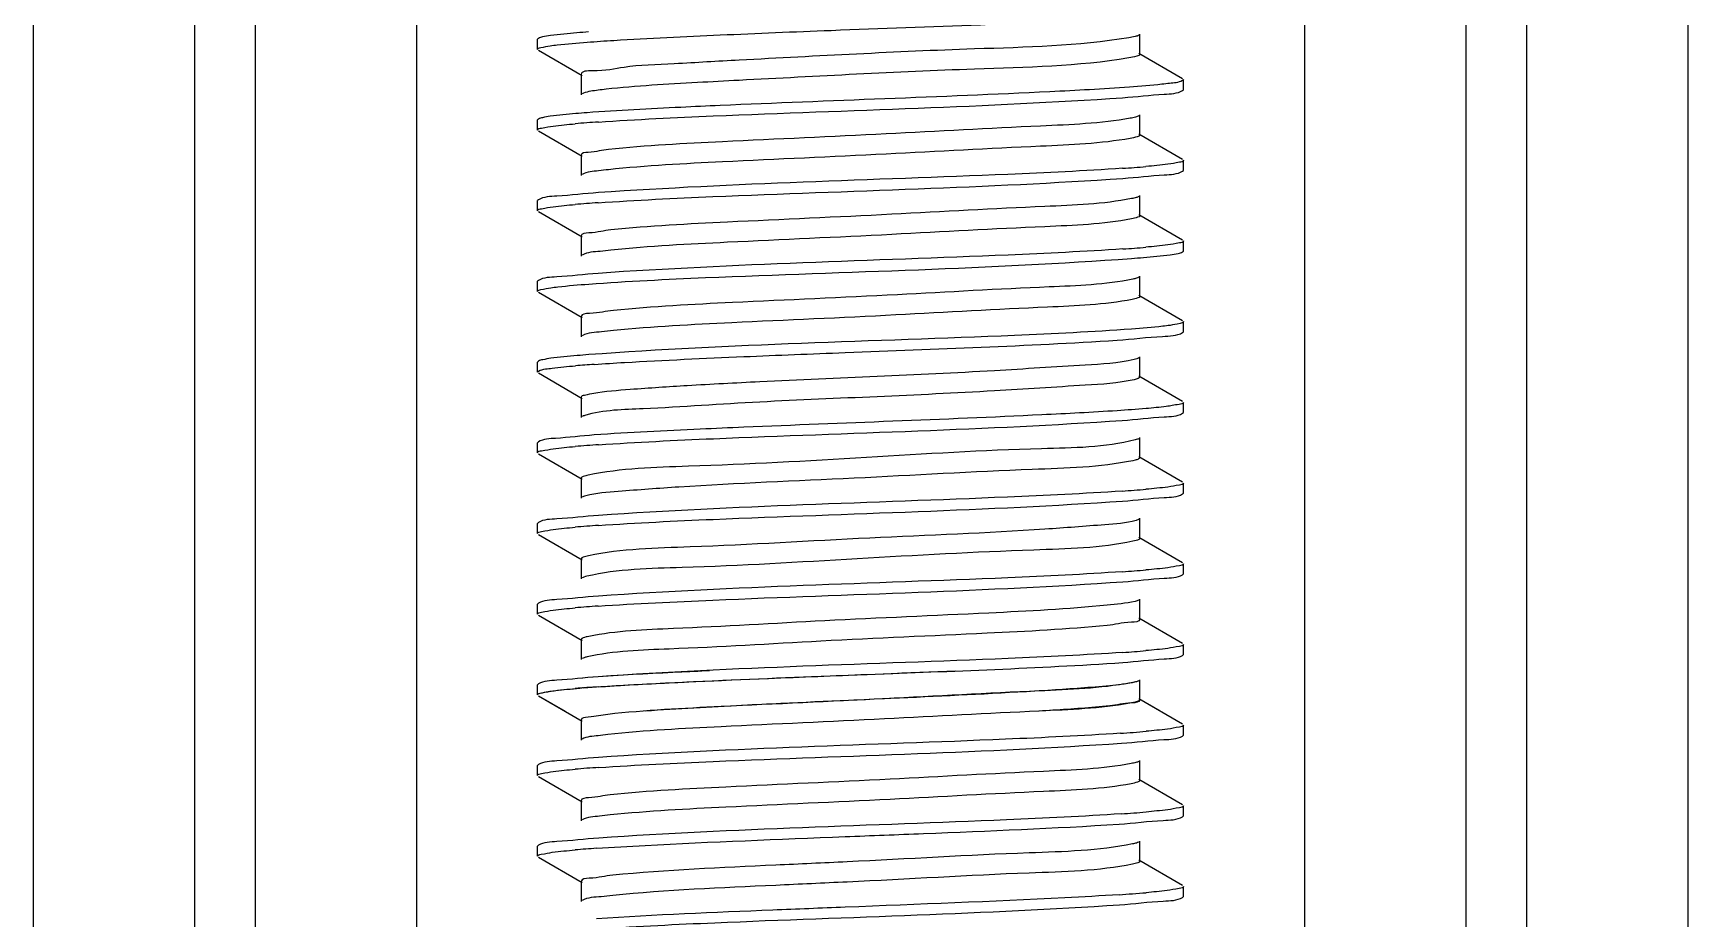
# Model space of a CAD drawing. Extents: x 27938 to 650306, y -92720 to 1524912.
# Drawn here: x 300564.7 to 301052.9, y 808352.9 to 808614.4 of the extents above; entities that cross this region are included whole.
import ezdxf

# ---------------------------------------------------------------- set-up
doc = ezdxf.new("R2010")
doc.units = 0
doc.header["$LTSCALE"] = 1000
doc.header["$MEASUREMENT"] = 0

msp = doc.modelspace()

# ---------------------------------------------------------------- linework, layer by layer
at = {"linetype": 'Continuous'}
for p, q in [((300564.69, 810344.87), (300564.69, 805603.84)), ((300612.32, 810344.87), (300612.32, 805603.84)), ((300630.18, 810344.87), (300630.18, 805603.84)), ((300677.8, 810344.87), (300677.8, 805603.84)), ((300939.75, 810344.87), (300939.75, 805603.84)), ((300987.37, 810344.87), (300987.37, 805603.84)), ((301005.23, 810344.87), (301005.23, 805603.84)), ((301052.86, 810344.87), (301052.86, 805603.84)), ((300713.75, 808612.82), (300713.52, 808612.56)), ((300713.52, 808609.58), (300713.52, 808612.56)), ((300713.52, 808609.58), (300713.52, 808612.56)), ((300891.14, 808608.09), (300891.14, 808614.04)), ((300713.75, 808609.32), (300726.67, 808601.84)), ((300903.8, 808600.91), (300890.88, 808608.39)), ((300726.41, 808602.14), (300726.41, 808596.18)), ((300903.8, 808597.41), (300904.03, 808597.67)), ((300904.03, 808597.67), (300904.03, 808600.65)), ((300904.03, 808597.67), (300904.03, 808600.65)), ((300727.06, 808596.66), (300726.67, 808596.49)), ((300713.75, 808589), (300713.52, 808588.74)), ((300713.52, 808585.77), (300713.52, 808588.74)), ((300713.52, 808585.77), (300713.52, 808588.74)), ((300891.14, 808584.28), (300891.14, 808590.23)), ((300713.75, 808585.51), (300726.67, 808578.02)), ((300903.8, 808577.1), (300890.88, 808584.58)), ((300726.41, 808578.32), (300726.41, 808572.37)), ((300903.8, 808573.6), (300904.03, 808573.86)), ((300904.03, 808573.86), (300904.03, 808576.84)), ((300904.03, 808573.86), (300904.03, 808576.84)), ((300713.75, 808565.19), (300713.52, 808564.93)), ((300713.52, 808561.95), (300713.52, 808564.93)), ((300713.52, 808561.95), (300713.52, 808564.93)), ((300891.14, 808560.46), (300891.14, 808566.42)), ((300713.75, 808561.69), (300726.67, 808554.21)), ((300903.8, 808553.28), (300890.88, 808560.77)), ((300726.41, 808554.51), (300726.41, 808548.56)), ((300903.8, 808549.79), (300904.03, 808550.05)), ((300904.03, 808550.05), (300904.03, 808553.02)), ((300904.03, 808550.05), (300904.03, 808553.02)), ((300713.75, 808541.38), (300713.52, 808541.12)), ((300713.52, 808538.14), (300713.52, 808541.12)), ((300713.52, 808538.14), (300713.52, 808541.12)), ((300891.14, 808536.65), (300891.14, 808542.61)), ((300713.75, 808537.88), (300726.67, 808530.4)), ((300903.8, 808529.47), (300890.88, 808536.95)), ((300726.41, 808530.7), (300726.41, 808524.75)), ((300904.03, 808526.23), (300904.03, 808529.21)), ((300904.03, 808526.23), (300904.03, 808529.21)), ((300903.8, 808525.97), (300904.03, 808526.23)), ((300713.75, 808517.56), (300713.52, 808517.3)), ((300713.52, 808514.33), (300713.52, 808517.3)), ((300713.52, 808514.33), (300713.52, 808517.3)), ((300891.14, 808512.84), (300891.14, 808518.79)), ((300713.75, 808514.07), (300726.67, 808506.58)), ((300903.8, 808505.66), (300890.88, 808513.14)), ((300726.41, 808506.89), (300726.41, 808500.93)), ((300904.03, 808502.42), (300904.03, 808505.4)), ((300904.03, 808502.42), (300904.03, 808505.4)), ((300903.8, 808502.16), (300904.03, 808502.42)), ((300891.14, 808489.03), (300891.14, 808494.98)), ((300713.75, 808493.75), (300713.52, 808493.49)), ((300713.52, 808490.51), (300713.52, 808493.49)), ((300713.52, 808490.51), (300713.52, 808493.49)), ((300713.75, 808490.25), (300726.67, 808482.77)), ((300889.8, 808488.34), (300889.1, 808488.18)), ((300903.8, 808481.85), (300890.88, 808489.33)), ((300726.41, 808483.07), (300726.41, 808477.12)), ((300904.03, 808478.61), (300904.03, 808481.58)), ((300904.03, 808478.61), (300904.03, 808481.58)), ((300903.8, 808478.35), (300904.03, 808478.61)), ((300891.14, 808465.21), (300891.14, 808471.17)), ((300713.75, 808469.94), (300713.52, 808469.68)), ((300713.52, 808466.7), (300713.52, 808469.68)), ((300713.52, 808466.7), (300713.52, 808469.68)), ((300713.75, 808466.44), (300726.67, 808458.96)), ((300903.8, 808458.03), (300890.88, 808465.52)), ((300890.08, 808464.61), (300889.14, 808464.38)), ((300726.41, 808459.26), (300726.41, 808453.31)), ((300904.03, 808454.8), (300904.03, 808457.77)), ((300904.03, 808454.8), (300904.03, 808457.77)), ((300903.8, 808454.53), (300904.03, 808454.8)), ((300713.75, 808446.13), (300713.52, 808445.87)), ((300713.52, 808442.89), (300713.52, 808445.87)), ((300713.52, 808442.89), (300713.52, 808445.87)), ((300891.14, 808441.4), (300891.14, 808447.35)), ((300713.75, 808442.63), (300726.67, 808435.15)), ((300903.8, 808434.22), (300890.88, 808441.7)), ((300726.41, 808435.45), (300726.41, 808429.49)), ((300904.03, 808430.98), (300904.03, 808433.96)), ((300904.03, 808430.98), (300904.03, 808433.96)), ((300903.8, 808430.72), (300904.03, 808430.98)), ((300713.75, 808422.32), (300713.52, 808422.06)), ((300713.75, 808422.31), (300713.52, 808422.05)), ((300713.52, 808419.08), (300713.52, 808422.06)), ((300713.52, 808419.08), (300713.52, 808422.06)), ((300713.52, 808419.08), (300713.52, 808422.05)), ((300713.52, 808419.08), (300713.52, 808422.05)), ((300891.14, 808417.59), (300891.14, 808423.54)), ((300891.14, 808417.59), (300891.14, 808423.54)), ((300713.75, 808418.82), (300726.67, 808411.34)), ((300713.75, 808418.82), (300721.62, 808414.26)), ((300903.8, 808410.41), (300890.88, 808417.89)), ((300897.15, 808414.26), (300890.88, 808417.89)), ((300726.41, 808411.64), (300726.41, 808405.68)), ((300903.8, 808406.91), (300904.03, 808407.17)), ((300904.03, 808407.17), (300904.03, 808410.15)), ((300904.03, 808407.17), (300904.03, 808410.15)), ((300713.75, 808398.5), (300713.52, 808398.24)), ((300713.52, 808395.27), (300713.52, 808398.24)), ((300713.52, 808395.27), (300713.52, 808398.24)), ((300891.14, 808393.78), (300891.14, 808399.73)), ((300713.75, 808395), (300726.67, 808387.52)), ((300903.8, 808386.6), (300890.88, 808394.08)), ((300726.41, 808387.82), (300726.41, 808381.87)), ((300903.8, 808383.1), (300904.03, 808383.36)), ((300904.03, 808383.36), (300904.03, 808386.34)), ((300904.03, 808383.36), (300904.03, 808386.34)), ((300713.75, 808374.69), (300713.52, 808374.43)), ((300713.52, 808371.45), (300713.52, 808374.43)), ((300713.52, 808371.45), (300713.52, 808374.43)), ((300891.14, 808369.96), (300891.14, 808375.92)), ((300713.75, 808371.19), (300726.67, 808363.71)), ((300903.8, 808362.78), (300890.88, 808370.27)), ((300726.41, 808364.01), (300726.41, 808358.06)), ((300903.8, 808359.29), (300904.03, 808359.55)), ((300904.03, 808359.55), (300904.03, 808362.52)), ((300904.03, 808359.55), (300904.03, 808362.52))]:
    msp.add_line(p, q, dxfattribs=at)
for centre, radius, start, end in [((300758.84, 808179.92), 409.13, 93.8351, 94.8035), ((300858.76, 808982.02), 408.46, 273.8387, 274.8044), ((300758.68, 808158.13), 407.09, 93.8488, 94.8033), ((300858.86, 808957.04), 407.29, 273.8479, 274.803), ((300757.23, 808128.7), 388.84, 93.9793, 94.8029), ((300758.91, 808083.79), 410, 93.8293, 94.8034), ((300858.61, 808888.72), 410.42, 273.8243, 274.8053), ((300758.84, 808060.82), 409.17, 93.8348, 94.8035), ((300858.76, 808863), 408.5, 273.8383, 274.8044), ((300758.68, 808039.01), 407.16, 93.8484, 94.8033), ((300858.86, 808837.98), 407.3, 273.8478, 274.803), ((300758.88, 808012.75), 409.61, 93.832, 94.8034), ((300754.58, 808065.46), 356.73, 94.4326, 94.598), ((300857.94, 808825.57), 418.74, 273.7685, 274.8061), ((300758.92, 807988.41), 410.14, 93.8284, 94.8033), ((300858.31, 808797.12), 414.08, 273.7992, 274.806), ((300757.97, 807976.53), 398.17, 93.9046, 94.8082), ((300857.4, 808784.86), 425.67, 273.7272, 274.8014)]:
    msp.add_arc(centre, radius, start, end, dxfattribs=at)
for points, knots in [([(300767.36, 808613.83), (300778.27, 808614.31), (300818.54, 808616), (300858.84, 808617.16), (300888.14, 808619.26)], [0, 0, 0, 0, 0.271117, 1, 1, 1, 1]), ([(300717.36, 808613.63), (300716.57, 808613.52), (300715.37, 808613.31), (300714.13, 808613.04), (300713.75, 808612.82)], [0, 0, 0, 0, 0.642818, 1, 1, 1, 1]), ([(300728.58, 808614.72), (300727.42, 808614.63), (300723.68, 808614.34), (300719.94, 808614), (300717.36, 808613.63)], [0, 0, 0, 0, 0.307553, 1, 1, 1, 1]), ([(300728.12, 808611.7), (300730.74, 808611.9), (300743.81, 808612.76), (300756.9, 808613.36), (300767.36, 808613.83)], [0, 0, 0, 0, 0.200445, 1, 1, 1, 1]), ([(300887.91, 808612.98), (300872.89, 808610.49), (300834.34, 808609.77), (300796.09, 808607.57), (300772.96, 808606.39)], [0, 0, 0, 0, 0.396629, 1, 1, 1, 1]), ([(300890.87, 808613.74), (300890.55, 808613.55), (300889.54, 808613.28), (300888.54, 808613.08), (300887.91, 808612.98)], [0, 0, 0, 0, 0.371007, 1, 1, 1, 1]), ([(300713.52, 808609.58), (300713.52, 808609.94), (300715.34, 808610.26), (300716.31, 808610.51), (300717.25, 808610.64)], [0, 0, 0, 0, 0.275146, 1, 1, 1, 1]), ([(300717.25, 808610.64), (300717.94, 808610.74), (300721.55, 808611.19), (300725.19, 808611.49), (300728.12, 808611.7)], [0, 0, 0, 0, 0.191295, 1, 1, 1, 1]), ([(300887.91, 808607.03), (300872.89, 808604.53), (300834.34, 808603.81), (300796.09, 808601.61), (300772.96, 808600.43)], [0, 0, 0, 0, 0.396629, 1, 1, 1, 1]), ([(300891.14, 808608.09), (300891.13, 808607.77), (300889.61, 808607.37), (300888.72, 808607.16), (300887.91, 808607.03)], [0, 0, 0, 0, 0.282134, 1, 1, 1, 1]), ([(300772.96, 808606.39), (300766.59, 808606.06), (300755.62, 808605.29), (300740.02, 808604.82), (300732.94, 808602.99), (300726.41, 808603.27), (300726.41, 808602.14)], [0, 0, 0, 0, 0.408517, 0.726153, 0.927696, 1, 1, 1, 1]), ([(300733.74, 808597.8), (300732.97, 808597.71), (300730.73, 808597.42), (300728.45, 808597.17), (300727.06, 808596.66)], [0, 0, 0, 0, 0.345772, 1, 1, 1, 1]), ([(300772.96, 808600.43), (300768.87, 808600.22), (300755.79, 808599.5), (300742.69, 808598.79), (300733.74, 808597.8)], [0, 0, 0, 0, 0.312724, 1, 1, 1, 1]), ([(300888.14, 808598.43), (300880.3, 808597.86), (300840.05, 808595.75), (300799.77, 808594.42), (300767.36, 808592.99)], [0, 0, 0, 0, 0.195012, 1, 1, 1, 1]), ([(300886.11, 808595.31), (300890.2, 808595.59), (300895.94, 808596.38), (300902.2, 808596.49), (300903.8, 808597.41)], [0, 0, 0, 0, 0.690234, 1, 1, 1, 1]), ([(300899.96, 808599.54), (300899.21, 808599.43), (300895.28, 808598.96), (300891.33, 808598.66), (300888.14, 808598.43)], [0, 0, 0, 0, 0.191606, 1, 1, 1, 1]), ([(300904.03, 808600.65), (300904.03, 808600.52), (300902.57, 808599.62), (300901.25, 808599.71), (300899.96, 808599.54)], [0, 0, 0, 0, 0.088343, 1, 1, 1, 1]), ([(300767.36, 808592.99), (300763.51, 808592.82), (300750.42, 808592.22), (300737.34, 808591.56), (300728.12, 808590.87)], [0, 0, 0, 0, 0.294264, 1, 1, 1, 1]), ([(300731.48, 808588.13), (300742.76, 808588.9), (300794.3, 808591.38), (300845.91, 808592.57), (300886.11, 808595.31)], [0, 0, 0, 0, 0.219188, 1, 1, 1, 1]), ([(300717.25, 808589.81), (300716.49, 808589.7), (300715.32, 808589.49), (300714.12, 808589.22), (300713.75, 808589)], [0, 0, 0, 0, 0.641633, 1, 1, 1, 1]), ([(300728.12, 808590.87), (300727.01, 808590.79), (300723.38, 808590.5), (300719.74, 808590.16), (300717.25, 808589.81)], [0, 0, 0, 0, 0.307541, 1, 1, 1, 1]), ([(300888.35, 808589.24), (300879.64, 808587.69), (300855.51, 808586.74), (300815.47, 808584.49), (300772.95, 808582.59), (300745.62, 808581.21), (300734.44, 808580.01)], [0, 0, 0, 0, 0.172177, 0.467909, 0.781292, 1, 1, 1, 1]), ([(300890.87, 808589.93), (300890.59, 808589.76), (300889.74, 808589.51), (300888.89, 808589.34), (300888.35, 808589.24)], [0, 0, 0, 0, 0.377707, 1, 1, 1, 1]), ([(300713.52, 808585.77), (300713.52, 808586.2), (300715.81, 808586.48), (300716.96, 808586.8), (300718.11, 808586.95)], [0, 0, 0, 0, 0.271545, 1, 1, 1, 1]), ([(300888.35, 808583.29), (300879.64, 808581.73), (300855.51, 808580.78), (300815.47, 808578.54), (300772.95, 808576.64), (300745.62, 808575.25), (300734.44, 808574.06)], [0, 0, 0, 0, 0.172177, 0.467909, 0.781292, 1, 1, 1, 1]), ([(300891.14, 808584.28), (300891.13, 808583.99), (300889.84, 808583.6), (300889.05, 808583.41), (300888.35, 808583.29)], [0, 0, 0, 0, 0.285905, 1, 1, 1, 1]), ([(300734.44, 808580.01), (300732.43, 808579.8), (300730.52, 808579.21), (300726.41, 808579.06), (300726.41, 808578.32)], [0, 0, 0, 0, 0.73335, 1, 1, 1, 1]), ([(300734.44, 808574.06), (300733.46, 808573.95), (300730.89, 808573.57), (300728.1, 808573.5), (300726.67, 808572.67)], [0, 0, 0, 0, 0.372967, 1, 1, 1, 1]), ([(300886.11, 808574.47), (300874.83, 808573.7), (300823.28, 808571.22), (300771.68, 808570.03), (300731.48, 808567.29)], [0, 0, 0, 0, 0.219095, 1, 1, 1, 1]), ([(300886.19, 808571.5), (300890.26, 808571.78), (300895.98, 808572.57), (300902.21, 808572.69), (300903.8, 808573.6)], [0, 0, 0, 0, 0.690139, 1, 1, 1, 1]), ([(300904.03, 808576.84), (300904.03, 808576.41), (300901.76, 808576.12), (300900.61, 808575.81), (300899.46, 808575.66)], [0, 0, 0, 0, 0.271629, 1, 1, 1, 1]), ([(300731.35, 808564.31), (300742.64, 808565.08), (300794.25, 808567.57), (300845.93, 808568.75), (300886.19, 808571.5)], [0, 0, 0, 0, 0.218979, 1, 1, 1, 1]), ([(300713.52, 808561.95), (300713.52, 808562.38), (300715.79, 808562.67), (300716.94, 808562.98), (300718.09, 808563.13)], [0, 0, 0, 0, 0.271633, 1, 1, 1, 1]), ([(300731.48, 808567.29), (300727.37, 808567.02), (300721.62, 808566.22), (300715.35, 808566.11), (300713.75, 808565.19)], [0, 0, 0, 0, 0.690277, 1, 1, 1, 1]), ([(300888.76, 808565.51), (300880.35, 808563.88), (300856.6, 808563.03), (300816.92, 808560.72), (300774.22, 808558.86), (300746.59, 808557.45), (300735.17, 808556.28)], [0, 0, 0, 0, 0.167069, 0.460858, 0.776177, 1, 1, 1, 1]), ([(300890.87, 808566.12), (300890.63, 808565.97), (300889.92, 808565.75), (300889.21, 808565.59), (300888.76, 808565.51)], [0, 0, 0, 0, 0.385224, 1, 1, 1, 1]), ([(300888.76, 808559.55), (300880.35, 808557.93), (300856.6, 808557.08), (300816.92, 808554.77), (300774.22, 808552.9), (300746.59, 808551.49), (300735.17, 808550.32)], [0, 0, 0, 0, 0.167069, 0.460858, 0.776177, 1, 1, 1, 1]), ([(300891.13, 808560.46), (300891.13, 808560.21), (300890.05, 808559.83), (300889.36, 808559.67), (300888.76, 808559.55)], [0, 0, 0, 0, 0.290456, 1, 1, 1, 1]), ([(300735.17, 808556.28), (300732.98, 808556.05), (300730.92, 808555.39), (300726.41, 808555.31), (300726.42, 808554.51)], [0, 0, 0, 0, 0.734177, 1, 1, 1, 1]), ([(300735.17, 808550.32), (300734.1, 808550.21), (300731.29, 808549.8), (300728.23, 808549.76), (300726.67, 808548.86)], [0, 0, 0, 0, 0.374915, 1, 1, 1, 1]), ([(300886.19, 808550.67), (300874.9, 808549.9), (300823.29, 808547.41), (300771.61, 808546.22), (300731.35, 808543.47)], [0, 0, 0, 0, 0.219017, 1, 1, 1, 1]), ([(300888.74, 808547.87), (300889.9, 808547.96), (300893.7, 808548.25), (300897.5, 808548.59), (300900.12, 808548.96)], [0, 0, 0, 0, 0.307338, 1, 1, 1, 1]), ([(300904.03, 808553.02), (300904.03, 808552.59), (300901.75, 808552.31), (300900.6, 808551.99), (300899.45, 808551.84)], [0, 0, 0, 0, 0.271602, 1, 1, 1, 1]), ([(300900.12, 808548.96), (300900.92, 808549.07), (300902.15, 808549.28), (300903.41, 808549.56), (300903.8, 808549.79)], [0, 0, 0, 0, 0.643592, 1, 1, 1, 1]), ([(300731.35, 808543.47), (300727.28, 808543.2), (300721.57, 808542.4), (300715.34, 808542.29), (300713.75, 808541.38)], [0, 0, 0, 0, 0.690149, 1, 1, 1, 1]), ([(300728.63, 808540.3), (300740.09, 808541.15), (300793.46, 808543.75), (300846.91, 808544.81), (300888.74, 808547.87)], [0, 0, 0, 0, 0.215017, 1, 1, 1, 1]), ([(300713.52, 808538.14), (300713.52, 808538.51), (300715.41, 808538.83), (300716.41, 808539.08), (300717.38, 808539.22)], [0, 0, 0, 0, 0.274546, 1, 1, 1, 1]), ([(300717.38, 808539.22), (300718.09, 808539.32), (300721.83, 808539.78), (300725.59, 808540.08), (300728.63, 808540.3)], [0, 0, 0, 0, 0.19129, 1, 1, 1, 1]), ([(300889.14, 808541.77), (300881.03, 808540.06), (300857.67, 808539.34), (300818.38, 808536.94), (300775.51, 808535.12), (300747.59, 808533.69), (300735.93, 808532.54)], [0, 0, 0, 0, 0.161939, 0.453776, 0.771039, 1, 1, 1, 1]), ([(300890.87, 808542.3), (300890.67, 808542.18), (300890.09, 808541.99), (300889.5, 808541.84), (300889.14, 808541.77)], [0, 0, 0, 0, 0.393704, 1, 1, 1, 1]), ([(300888.94, 808535.78), (300880.72, 808534.13), (300857.31, 808533.33), (300818, 808530.99), (300775.3, 808529.15), (300747.52, 808527.73), (300735.93, 808526.59)], [0, 0, 0, 0, 0.164046, 0.455922, 0.77202, 1, 1, 1, 1]), ([(300891.13, 808536.65), (300891.13, 808536.42), (300890.15, 808536.04), (300889.5, 808535.89), (300888.94, 808535.78)], [0, 0, 0, 0, 0.292762, 1, 1, 1, 1]), ([(300735.93, 808532.54), (300733.55, 808532.3), (300731.33, 808531.58), (300726.41, 808531.56), (300726.42, 808530.7)], [0, 0, 0, 0, 0.734857, 1, 1, 1, 1]), ([(300904.03, 808529.21), (300904.03, 808528.84), (300902.11, 808528.52), (300901.1, 808528.26), (300900.12, 808528.12)], [0, 0, 0, 0, 0.27426, 1, 1, 1, 1]), ([(300735.93, 808526.59), (300734.75, 808526.47), (300731.7, 808526.03), (300728.36, 808526.03), (300726.67, 808525.05)], [0, 0, 0, 0, 0.376685, 1, 1, 1, 1]), ([(300888.74, 808527.03), (300877.24, 808526.19), (300823.87, 808523.59), (300770.42, 808522.54), (300728.63, 808519.47)], [0, 0, 0, 0, 0.215701, 1, 1, 1, 1]), ([(300884.48, 808523.76), (300888.96, 808524.06), (300895.22, 808524.92), (300902.06, 808524.98), (300903.8, 808525.97)], [0, 0, 0, 0, 0.691739, 1, 1, 1, 1]), ([(300900.12, 808528.12), (300899.39, 808528.02), (300895.61, 808527.56), (300891.81, 808527.26), (300888.74, 808527.03)], [0, 0, 0, 0, 0.191465, 1, 1, 1, 1]), ([(300728.63, 808519.47), (300727.48, 808519.38), (300723.72, 808519.09), (300719.96, 808518.75), (300717.38, 808518.39)], [0, 0, 0, 0, 0.307532, 1, 1, 1, 1]), ([(300774.38, 808518.88), (300784.34, 808519.31), (300821.05, 808520.81), (300857.77, 808522.01), (300884.48, 808523.76)], [0, 0, 0, 0, 0.271359, 1, 1, 1, 1]), ([(300713.52, 808514.33), (300713.52, 808514.46), (300715.07, 808515.38), (300716.44, 808515.28), (300717.79, 808515.47)], [0, 0, 0, 0, 0.087421, 1, 1, 1, 1]), ([(300717.38, 808518.39), (300716.59, 808518.27), (300715.37, 808518.06), (300714.14, 808517.79), (300713.75, 808517.56)], [0, 0, 0, 0, 0.642986, 1, 1, 1, 1]), ([(300730.24, 808516.61), (300733.22, 808516.82), (300747.92, 808517.73), (300762.64, 808518.38), (300774.38, 808518.88)], [0, 0, 0, 0, 0.202501, 1, 1, 1, 1]), ([(300889.49, 808518.03), (300884.77, 808516.94), (300870.93, 808516.17), (300834.19, 808513.71), (300802.12, 808512.58), (300779.04, 808511.44)], [0, 0, 0, 0, 0.131194, 0.373535, 1, 1, 1, 1]), ([(300890.87, 808518.49), (300890.7, 808518.39), (300890.24, 808518.22), (300889.77, 808518.1), (300889.49, 808518.03)], [0, 0, 0, 0, 0.40332, 1, 1, 1, 1]), ([(300779.04, 808511.44), (300771.91, 808511.09), (300759.05, 808510.44), (300743.11, 808509.35), (300732.3, 808508.52), (300728.17, 808507.64), (300726.41, 808507.25), (300726.42, 808506.89)], [0, 0, 0, 0, 0.404312, 0.722616, 0.926229, 0.979509, 1, 1, 1, 1]), ([(300889.49, 808512.08), (300884.77, 808510.99), (300870.93, 808510.22), (300834.19, 808507.76), (300802.12, 808506.63), (300779.04, 808505.49)], [0, 0, 0, 0, 0.131194, 0.373535, 1, 1, 1, 1]), ([(300891.13, 808512.84), (300891.13, 808512.65), (300890.42, 808512.3), (300889.91, 808512.18), (300889.49, 808512.08)], [0, 0, 0, 0, 0.302831, 1, 1, 1, 1]), ([(300779.04, 808505.49), (300767.59, 808504.92), (300750.5, 808503.49), (300732.99, 808503.16), (300727.43, 808501.53)], [0, 0, 0, 0, 0.664278, 1, 1, 1, 1]), ([(300904.03, 808505.4), (300904.03, 808504.93), (300901.5, 808504.67), (300900.25, 808504.32), (300898.98, 808504.16)], [0, 0, 0, 0, 0.270133, 1, 1, 1, 1]), ([(300727.43, 808501.53), (300727.28, 808501.49), (300727.03, 808501.4), (300726.78, 808501.29), (300726.67, 808501.23)], [0, 0, 0, 0, 0.571302, 1, 1, 1, 1]), ([(300731.53, 808492.88), (300742.8, 808493.65), (300794.28, 808496.13), (300845.83, 808497.32), (300885.98, 808500.05)], [0, 0, 0, 0, 0.219183, 1, 1, 1, 1]), ([(300884.48, 808502.93), (300877.09, 808502.44), (300840.4, 808500.55), (300803.69, 808499.29), (300774.38, 808498.04)], [0, 0, 0, 0, 0.201596, 1, 1, 1, 1]), ([(300885.98, 808500.05), (300890.1, 808500.33), (300895.89, 808501.13), (300902.19, 808501.24), (300903.8, 808502.16)], [0, 0, 0, 0, 0.690375, 1, 1, 1, 1]), ([(300730.24, 808495.77), (300726.43, 808495.5), (300721.07, 808494.76), (300715.25, 808494.61), (300713.75, 808493.75)], [0, 0, 0, 0, 0.688907, 1, 1, 1, 1]), ([(300774.38, 808498.04), (300770.09, 808497.86), (300755.38, 808497.21), (300740.66, 808496.5), (300730.24, 808495.77)], [0, 0, 0, 0, 0.291422, 1, 1, 1, 1]), ([(300890.87, 808494.68), (300890.74, 808494.6), (300890.38, 808494.46), (300890.02, 808494.35), (300889.8, 808494.3)], [0, 0, 0, 0, 0.414289, 1, 1, 1, 1]), ([(300713.52, 808490.51), (300713.52, 808490.95), (300715.81, 808491.23), (300716.97, 808491.55), (300718.13, 808491.7)], [0, 0, 0, 0, 0.271499, 1, 1, 1, 1]), ([(300889.8, 808494.3), (300880.85, 808492), (300854.04, 808491.84), (300810.29, 808489), (300765.74, 808486.58), (300738.15, 808485.94), (300728.45, 808483.92)], [0, 0, 0, 0, 0.171431, 0.491399, 0.816224, 1, 1, 1, 1]), ([(300889.1, 808488.18), (300879.38, 808486.16), (300851.73, 808485.56), (300807.24, 808482.77), (300766.41, 808481.31), (300740.09, 808479.3), (300730.83, 808478.61), (300727.71, 808477.79)], [0, 0, 0, 0, 0.184068, 0.509201, 0.829117, 0.940109, 1, 1, 1, 1]), ([(300891.13, 808489.03), (300891.13, 808488.87), (300890.58, 808488.54), (300890.14, 808488.43), (300889.8, 808488.34)], [0, 0, 0, 0, 0.311313, 1, 1, 1, 1]), ([(300728.45, 808483.92), (300727.93, 808483.81), (300727.32, 808483.67), (300726.42, 808483.29), (300726.42, 808483.07)], [0, 0, 0, 0, 0.705293, 1, 1, 1, 1]), ([(300904.03, 808481.58), (300904.03, 808481.15), (300901.76, 808480.87), (300900.61, 808480.56), (300899.46, 808480.41)], [0, 0, 0, 0, 0.271599, 1, 1, 1, 1]), ([(300727.71, 808477.79), (300727.5, 808477.74), (300727.15, 808477.64), (300726.81, 808477.5), (300726.68, 808477.42)], [0, 0, 0, 0, 0.58408, 1, 1, 1, 1]), ([(300731.48, 808469.07), (300742.76, 808469.84), (300794.3, 808472.32), (300845.91, 808473.51), (300886.1, 808476.25)], [0, 0, 0, 0, 0.219191, 1, 1, 1, 1]), ([(300885.98, 808479.21), (300874.7, 808478.45), (300823.22, 808475.97), (300771.67, 808474.78), (300731.53, 808472.05)], [0, 0, 0, 0, 0.219354, 1, 1, 1, 1]), ([(300886.1, 808476.25), (300890.2, 808476.52), (300895.94, 808477.32), (300902.2, 808477.43), (300903.8, 808478.35)], [0, 0, 0, 0, 0.690237, 1, 1, 1, 1]), ([(300731.53, 808472.05), (300727.41, 808471.77), (300721.64, 808470.97), (300715.36, 808470.86), (300713.75, 808469.94)], [0, 0, 0, 0, 0.690331, 1, 1, 1, 1]), ([(300890.08, 808470.56), (300887.1, 808469.7), (300878.03, 808469.07), (300851.93, 808466.98), (300811.02, 808465.56), (300766.26, 808462.75), (300738.36, 808462.14), (300728.51, 808460.12)], [0, 0, 0, 0, 0.057446, 0.166902, 0.486553, 0.813832, 1, 1, 1, 1]), ([(300890.88, 808470.87), (300890.77, 808470.8), (300890.51, 808470.69), (300890.24, 808470.6), (300890.08, 808470.56)], [0, 0, 0, 0, 0.426856, 1, 1, 1, 1]), ([(300713.52, 808466.7), (300713.52, 808467.13), (300715.81, 808467.42), (300716.96, 808467.73), (300718.11, 808467.88)], [0, 0, 0, 0, 0.271543, 1, 1, 1, 1]), ([(300889.14, 808464.38), (300879.55, 808462.37), (300852.21, 808461.73), (300807.95, 808459.27), (300764.12, 808456.6), (300737.2, 808456.21), (300728.02, 808454.06)], [0, 0, 0, 0, 0.181951, 0.50465, 0.824728, 1, 1, 1, 1]), ([(300891.13, 808465.21), (300891.13, 808465.08), (300890.72, 808464.78), (300890.35, 808464.68), (300890.08, 808464.61)], [0, 0, 0, 0, 0.321911, 1, 1, 1, 1]), ([(300728.51, 808460.12), (300727.98, 808460.01), (300727.35, 808459.87), (300726.42, 808459.49), (300726.42, 808459.26)], [0, 0, 0, 0, 0.706048, 1, 1, 1, 1]), ([(300904.03, 808457.77), (300904.03, 808457.34), (300901.76, 808457.05), (300900.61, 808456.74), (300899.47, 808456.59)], [0, 0, 0, 0, 0.271629, 1, 1, 1, 1]), ([(300728.02, 808454.06), (300727.74, 808453.99), (300727.29, 808453.87), (300726.84, 808453.7), (300726.68, 808453.61)], [0, 0, 0, 0, 0.595248, 1, 1, 1, 1]), ([(300731.36, 808445.25), (300742.64, 808446.02), (300794.26, 808448.5), (300845.93, 808449.69), (300886.19, 808452.44)], [0, 0, 0, 0, 0.218987, 1, 1, 1, 1]), ([(300886.1, 808455.41), (300874.83, 808454.64), (300823.28, 808452.16), (300771.68, 808450.97), (300731.48, 808448.23)], [0, 0, 0, 0, 0.2191, 1, 1, 1, 1]), ([(300886.19, 808452.44), (300890.26, 808452.72), (300895.98, 808453.51), (300902.21, 808453.62), (300903.8, 808454.53)], [0, 0, 0, 0, 0.69014, 1, 1, 1, 1]), ([(300731.48, 808448.23), (300727.38, 808447.95), (300721.62, 808447.15), (300715.35, 808447.05), (300713.75, 808446.13)], [0, 0, 0, 0, 0.690279, 1, 1, 1, 1]), ([(300890.88, 808447.05), (300890.54, 808446.86), (300887.43, 808446.04), (300884.29, 808445.78), (300881.52, 808445.5)], [0, 0, 0, 0, 0.122149, 1, 1, 1, 1]), ([(300713.52, 808442.89), (300713.52, 808443.32), (300715.79, 808443.61), (300716.94, 808443.92), (300718.09, 808444.07)], [0, 0, 0, 0, 0.27163, 1, 1, 1, 1]), ([(300881.52, 808445.5), (300869.91, 808444.36), (300842.12, 808442.94), (300799.43, 808441.11), (300760.17, 808438.76), (300736.79, 808437.97), (300728.59, 808436.32)], [0, 0, 0, 0, 0.228484, 0.544623, 0.836244, 1, 1, 1, 1]), ([(300891.13, 808441.4), (300891.14, 808440.53), (300886.17, 808440.52), (300883.92, 808439.79), (300881.52, 808439.55)], [0, 0, 0, 0, 0.265061, 1, 1, 1, 1]), ([(300728.59, 808436.32), (300728.04, 808436.21), (300727.4, 808436.06), (300726.42, 808435.68), (300726.42, 808435.45)], [0, 0, 0, 0, 0.707083, 1, 1, 1, 1]), ([(300881.52, 808439.55), (300869.74, 808438.4), (300841.59, 808436.95), (300798.48, 808435.15), (300759.27, 808432.65), (300736.04, 808432.07), (300728.12, 808430.27)], [0, 0, 0, 0, 0.230953, 0.550009, 0.841524, 1, 1, 1, 1]), ([(300886.19, 808431.6), (300874.9, 808430.83), (300823.29, 808428.34), (300771.61, 808427.16), (300731.36, 808424.41)], [0, 0, 0, 0, 0.219015, 1, 1, 1, 1]), ([(300904.03, 808433.96), (300904.03, 808433.53), (300901.75, 808433.24), (300900.6, 808432.93), (300899.45, 808432.78)], [0, 0, 0, 0, 0.271603, 1, 1, 1, 1]), ([(300728.12, 808430.27), (300727.82, 808430.2), (300727.33, 808430.07), (300726.85, 808429.9), (300726.68, 808429.8)], [0, 0, 0, 0, 0.598262, 1, 1, 1, 1]), ([(300781.63, 808423.93), (300791.32, 808424.34), (300826.16, 808425.76), (300861.03, 808426.91), (300886.14, 808428.62)], [0, 0, 0, 0, 0.278136, 1, 1, 1, 1]), ([(300886.14, 808428.62), (300890.23, 808428.9), (300895.96, 808429.69), (300902.2, 808429.81), (300903.8, 808430.72)], [0, 0, 0, 0, 0.690177, 1, 1, 1, 1]), ([(300731.4, 808424.42), (300727.32, 808424.14), (300721.59, 808423.34), (300715.35, 808423.23), (300713.75, 808422.32)], [0, 0, 0, 0, 0.690202, 1, 1, 1, 1]), ([(300731.36, 808424.41), (300727.28, 808424.13), (300721.57, 808423.34), (300715.34, 808423.23), (300713.75, 808422.31)], [0, 0, 0, 0, 0.690152, 1, 1, 1, 1]), ([(300727.01, 808421.12), (300730.48, 808421.39), (300748.68, 808422.56), (300766.9, 808423.32), (300781.63, 808423.93)], [0, 0, 0, 0, 0.191198, 1, 1, 1, 1]), ([(300764.27, 808426.17), (300761.14, 808426.02), (300750.18, 808425.51), (300739.22, 808424.95), (300731.4, 808424.42)], [0, 0, 0, 0, 0.286136, 1, 1, 1, 1]), ([(300731.5, 808421.45), (300738.43, 808421.92), (300773.54, 808423.78), (300808.67, 808424.99), (300836.86, 808426.17)], [0, 0, 0, 0, 0.197351, 1, 1, 1, 1]), ([(300888.22, 808422.53), (300879.42, 808421), (300855.17, 808420.02), (300815.02, 808417.79), (300772.57, 808415.88), (300745.33, 808414.5), (300734.22, 808413.3)], [0, 0, 0, 0, 0.173733, 0.470057, 0.78285, 1, 1, 1, 1]), ([(300882.28, 808421.77), (300876.6, 808421.19), (300844.29, 808419.01), (300811.94, 808417.77), (300785.3, 808416.49)], [0, 0, 0, 0, 0.176303, 1, 1, 1, 1]), ([(300890.88, 808423.24), (300890.56, 808423.06), (300887.71, 808422.28), (300884.82, 808422.03), (300882.28, 808421.77)], [0, 0, 0, 0, 0.124256, 1, 1, 1, 1]), ([(300890.87, 808423.24), (300890.58, 808423.07), (300889.68, 808422.81), (300888.79, 808422.63), (300888.22, 808422.53)], [0, 0, 0, 0, 0.375581, 1, 1, 1, 1]), ([(300713.52, 808419.08), (300713.52, 808419.51), (300715.81, 808419.8), (300716.97, 808420.11), (300718.12, 808420.26)], [0, 0, 0, 0, 0.271516, 1, 1, 1, 1]), ([(300713.52, 808419.08), (300713.52, 808419.38), (300715.02, 808419.72), (300715.86, 808419.93), (300716.64, 808420.05)], [0, 0, 0, 0, 0.278908, 1, 1, 1, 1]), ([(300716.64, 808420.05), (300717.23, 808420.14), (300720.33, 808420.56), (300723.45, 808420.83), (300725.98, 808421.04)], [0, 0, 0, 0, 0.190214, 1, 1, 1, 1]), ([(300888.22, 808416.58), (300879.42, 808415.04), (300855.17, 808414.06), (300815.02, 808411.84), (300772.57, 808409.93), (300745.33, 808408.55), (300734.22, 808407.35)], [0, 0, 0, 0, 0.173733, 0.470057, 0.78285, 1, 1, 1, 1]), ([(300785.3, 808416.49), (300781.53, 808416.31), (300768.2, 808415.65), (300754.87, 808414.94), (300745.33, 808414.26)], [0, 0, 0, 0, 0.28332, 1, 1, 1, 1]), ([(300891.13, 808417.59), (300891.14, 808416.78), (300886.58, 808416.71), (300884.49, 808416.04), (300882.28, 808415.81)], [0, 0, 0, 0, 0.265734, 1, 1, 1, 1]), ([(300891.14, 808417.59), (300891.13, 808417.29), (300889.77, 808416.9), (300888.96, 808416.71), (300888.22, 808416.58)], [0, 0, 0, 0, 0.284681, 1, 1, 1, 1]), ([(300734.22, 808413.3), (300732.27, 808413.09), (300730.41, 808412.52), (300726.41, 808412.35), (300726.41, 808411.64)], [0, 0, 0, 0, 0.733065, 1, 1, 1, 1]), ([(300882.28, 808415.81), (300880.89, 808415.67), (300873.92, 808415.04), (300866.95, 808414.59), (300861.37, 808414.26)], [0, 0, 0, 0, 0.200678, 1, 1, 1, 1]), ([(300734.22, 808407.35), (300733.28, 808407.25), (300730.78, 808406.87), (300728.06, 808406.79), (300726.67, 808405.99)], [0, 0, 0, 0, 0.372335, 1, 1, 1, 1]), ([(300885.47, 808407.74), (300874.16, 808406.98), (300822.84, 808404.52), (300771.45, 808403.33), (300731.5, 808400.61)], [0, 0, 0, 0, 0.220579, 1, 1, 1, 1]), ([(300885.75, 808404.79), (300889.93, 808405.07), (300895.79, 808405.88), (300902.17, 808405.98), (300903.8, 808406.91)], [0, 0, 0, 0, 0.690613, 1, 1, 1, 1]), ([(300904.03, 808410.15), (300904.03, 808409.71), (300901.71, 808409.43), (300900.54, 808409.11), (300899.38, 808408.96)], [0, 0, 0, 0, 0.271295, 1, 1, 1, 1]), ([(300731.54, 808397.63), (300742.78, 808398.4), (300794.18, 808400.87), (300845.65, 808402.08), (300885.75, 808404.79)], [0, 0, 0, 0, 0.218972, 1, 1, 1, 1]), ([(300731.5, 808400.61), (300727.39, 808400.33), (300721.63, 808399.53), (300715.35, 808399.42), (300713.75, 808398.5)], [0, 0, 0, 0, 0.690305, 1, 1, 1, 1]), ([(300888.64, 808398.8), (300880.13, 808397.19), (300856.27, 808396.31), (300816.48, 808394.02), (300773.83, 808392.15), (300746.29, 808390.74), (300734.94, 808389.56)], [0, 0, 0, 0, 0.168631, 0.463014, 0.777741, 1, 1, 1, 1]), ([(300890.87, 808399.43), (300890.62, 808399.28), (300889.87, 808399.05), (300889.11, 808398.88), (300888.64, 808398.8)], [0, 0, 0, 0, 0.382833, 1, 1, 1, 1]), ([(300713.52, 808395.27), (300713.52, 808395.7), (300715.81, 808395.98), (300716.97, 808396.3), (300718.13, 808396.45)], [0, 0, 0, 0, 0.271492, 1, 1, 1, 1]), ([(300888.64, 808392.84), (300880.13, 808391.24), (300856.27, 808390.36), (300816.48, 808388.07), (300773.83, 808386.19), (300746.29, 808384.79), (300734.94, 808383.61)], [0, 0, 0, 0, 0.168631, 0.463014, 0.777741, 1, 1, 1, 1]), ([(300891.14, 808393.78), (300891.13, 808393.52), (300889.99, 808393.13), (300889.27, 808392.96), (300888.64, 808392.84)], [0, 0, 0, 0, 0.288971, 1, 1, 1, 1]), ([(300734.94, 808389.56), (300732.81, 808389.34), (300730.8, 808388.71), (300726.41, 808388.6), (300726.42, 808387.82)], [0, 0, 0, 0, 0.733941, 1, 1, 1, 1]), ([(300734.94, 808383.61), (300733.9, 808383.5), (300731.16, 808383.1), (300728.19, 808383.05), (300726.67, 808382.17)], [0, 0, 0, 0, 0.37434, 1, 1, 1, 1]), ([(300885.75, 808383.95), (300874.46, 808383.19), (300823.06, 808380.71), (300771.59, 808379.52), (300731.54, 808376.8)], [0, 0, 0, 0, 0.219886, 1, 1, 1, 1]), ([(300885.07, 808380.93), (300889.41, 808381.22), (300895.49, 808382.06), (300902.11, 808382.13), (300903.8, 808383.1)], [0, 0, 0, 0, 0.691254, 1, 1, 1, 1]), ([(300904.03, 808386.34), (300904.03, 808385.9), (300901.74, 808385.62), (300900.58, 808385.3), (300899.43, 808385.15)], [0, 0, 0, 0, 0.27148, 1, 1, 1, 1]), ([(300804.23, 808377.23), (300811.94, 808377.53), (300838.89, 808378.62), (300865.86, 808379.65), (300885.07, 808380.93)], [0, 0, 0, 0, 0.286007, 1, 1, 1, 1]), ([(300713.52, 808371.45), (300713.52, 808371.86), (300715.67, 808372.16), (300716.77, 808372.45), (300717.86, 808372.6)], [0, 0, 0, 0, 0.272443, 1, 1, 1, 1]), ([(300731.54, 808376.8), (300727.42, 808376.52), (300721.65, 808375.72), (300715.36, 808375.61), (300713.75, 808374.69)], [0, 0, 0, 0, 0.690338, 1, 1, 1, 1]), ([(300730.86, 808373.78), (300735.65, 808374.11), (300760.09, 808375.51), (300784.56, 808376.44), (300804.23, 808377.23)], [0, 0, 0, 0, 0.196017, 1, 1, 1, 1]), ([(300889.03, 808375.06), (300879.02, 808373.01), (300850.71, 808372.42), (300822.73, 808370.61), (300804.85, 808369.78)], [0, 0, 0, 0, 0.363233, 1, 1, 1, 1]), ([(300890.87, 808375.62), (300890.66, 808375.49), (300890.04, 808375.28), (300889.41, 808375.14), (300889.03, 808375.06)], [0, 0, 0, 0, 0.391017, 1, 1, 1, 1]), ([(300804.85, 808369.78), (300797.82, 808369.46), (300774.76, 808368.34), (300751.67, 808367.42), (300735.69, 808365.83)], [0, 0, 0, 0, 0.304662, 1, 1, 1, 1]), ([(300889.03, 808369.11), (300879.02, 808367.06), (300850.71, 808366.47), (300822.73, 808364.65), (300804.85, 808363.83)], [0, 0, 0, 0, 0.363233, 1, 1, 1, 1]), ([(300891.13, 808369.96), (300891.13, 808369.74), (300890.19, 808369.36), (300889.56, 808369.21), (300889.03, 808369.11)], [0, 0, 0, 0, 0.294214, 1, 1, 1, 1]), ([(300735.69, 808365.83), (300733.38, 808365.6), (300731.2, 808364.89), (300726.41, 808364.85), (300726.42, 808364.01)], [0, 0, 0, 0, 0.734703, 1, 1, 1, 1]), ([(300804.85, 808363.83), (300797.82, 808363.51), (300774.76, 808362.38), (300751.67, 808361.47), (300735.69, 808359.87)], [0, 0, 0, 0, 0.304662, 1, 1, 1, 1]), ([(300735.69, 808359.87), (300734.55, 808359.76), (300731.57, 808359.33), (300728.32, 808359.32), (300726.67, 808358.36)], [0, 0, 0, 0, 0.376214, 1, 1, 1, 1]), ([(300885.07, 808360.09), (300879.73, 808359.74), (300852.79, 808358.25), (300825.83, 808357.25), (300804.23, 808356.39)], [0, 0, 0, 0, 0.198662, 1, 1, 1, 1]), ([(300885.19, 808357.12), (300889.5, 808357.41), (300895.54, 808358.25), (300902.12, 808358.32), (300903.8, 808359.29)], [0, 0, 0, 0, 0.691163, 1, 1, 1, 1]), ([(300904.03, 808362.52), (300904.03, 808362.07), (300901.62, 808361.8), (300900.42, 808361.47), (300899.22, 808361.31)], [0, 0, 0, 0, 0.270823, 1, 1, 1, 1]), ([(300804.23, 808356.39), (300797.12, 808356.11), (300772.66, 808355.11), (300748.19, 808354.14), (300730.86, 808352.94)], [0, 0, 0, 0, 0.290714, 1, 1, 1, 1]), ([(300732.14, 808350.05), (300743.34, 808350.8), (300794.35, 808353.25), (300845.43, 808354.47), (300885.19, 808357.12)], [0, 0, 0, 0, 0.219814, 1, 1, 1, 1])]:
    msp.add_open_spline(points, degree=3, knots=knots, dxfattribs=at)
for points in [[(300718.11, 808586.95), (300720.26, 808587.23), (300722.42, 808587.43), (300724.58, 808587.61)], [(300899.46, 808575.66), (300897.31, 808575.38), (300895.14, 808575.18), (300892.97, 808574.99)], [(300718.09, 808563.13), (300720.25, 808563.41), (300722.42, 808563.61), (300724.59, 808563.8)], [(300899.45, 808551.84), (300897.29, 808551.56), (300895.13, 808551.36), (300892.96, 808551.18)], [(300717.79, 808515.47), (300720.08, 808515.77), (300722.37, 808515.98), (300724.67, 808516.18)], [(300893.04, 808503.56), (300890.19, 808503.32), (300887.34, 808503.11), (300884.48, 808502.93)], [(300898.98, 808504.16), (300897.01, 808503.91), (300895.02, 808503.73), (300893.04, 808503.56)], [(300718.13, 808491.7), (300720.27, 808491.98), (300722.42, 808492.18), (300724.58, 808492.36)], [(300899.46, 808480.41), (300897.31, 808480.13), (300895.15, 808479.93), (300892.99, 808479.74)], [(300718.11, 808467.88), (300720.26, 808468.16), (300722.42, 808468.36), (300724.58, 808468.55)], [(300899.47, 808456.59), (300897.31, 808456.31), (300895.14, 808456.11), (300892.97, 808455.93)], [(300718.09, 808444.07), (300720.25, 808444.35), (300722.42, 808444.55), (300724.59, 808444.73)], [(300899.45, 808432.78), (300897.29, 808432.5), (300895.13, 808432.3), (300892.96, 808432.11)], [(300718.12, 808420.26), (300720.27, 808420.54), (300722.42, 808420.74), (300724.58, 808420.92)], [(300899.38, 808408.96), (300897.27, 808408.69), (300895.15, 808408.49), (300893.03, 808408.31)], [(300718.13, 808396.45), (300720.27, 808396.73), (300722.42, 808396.93), (300724.58, 808397.11)], [(300899.43, 808385.15), (300897.29, 808384.88), (300895.15, 808384.68), (300893.01, 808384.49)], [(300717.86, 808372.6), (300720.1, 808372.9), (300722.35, 808373.11), (300724.6, 808373.3)], [(300899.22, 808361.31), (300897.16, 808361.05), (300895.1, 808360.86), (300893.03, 808360.68)]]:
    msp.add_open_spline(points, degree=3, dxfattribs=at)

doc.saveas('drawing.dxf')
